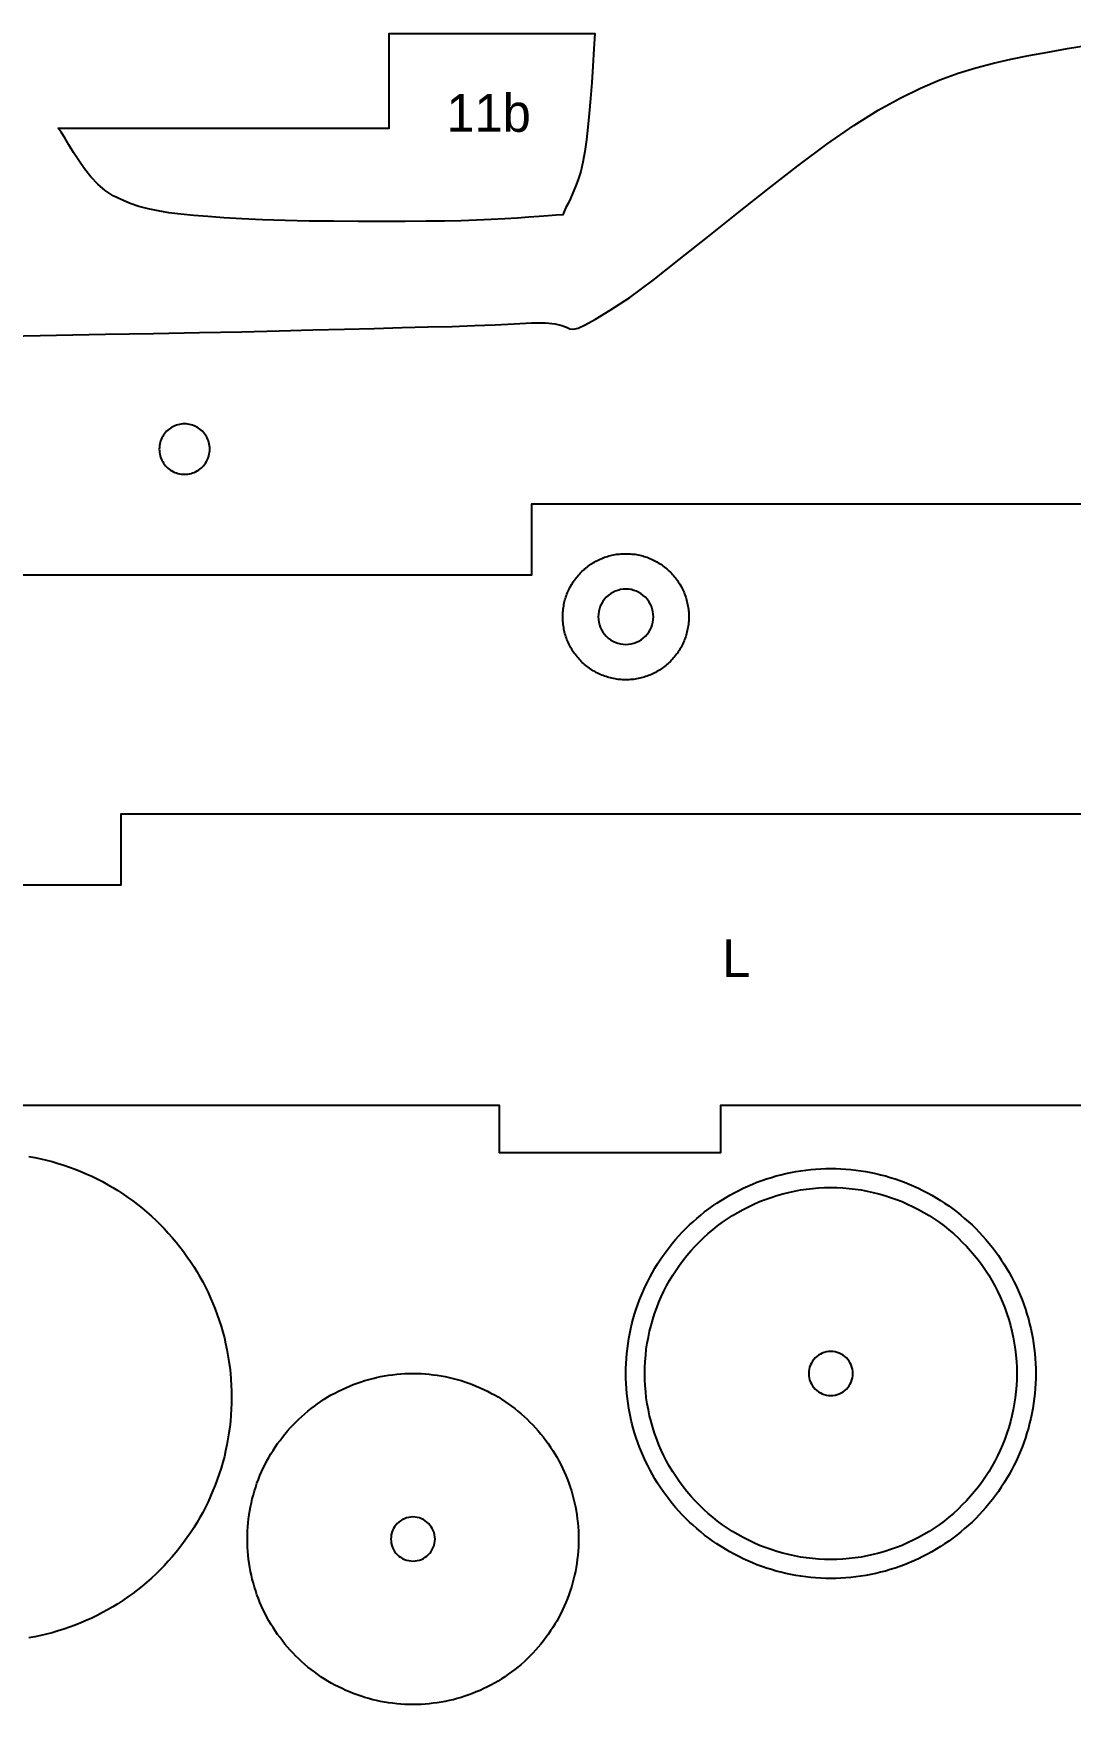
# Model space of a CAD drawing. Header units: metres. Extents: x 6 to 594, y 14 to 134.
# Drawn here: x 212.4 to 278.2, y 28 to 134 of the extents above; entities that cross this region are included whole.
import ezdxf
from ezdxf.enums import TextEntityAlignment as Align

# ---------------------------------------------------------------- set-up
doc = ezdxf.new("R2010")
doc.units = ezdxf.units.M
for name, color, linetype in [('CORTAR', 1, 'Continuous'), ('GRABAR', 5, 'Continuous'), ('GRABAR_RELLENO', 4, 'Continuous')]:
    doc.layers.add(name, color=color, linetype=linetype)

msp = doc.modelspace()

# ---------------------------------------------------------------- linework, layer by layer
at = {"layer": 'CORTAR'}
for points in [[(247.68, 128.93), (247.6, 128.05), (247.5, 127.24), (247.4, 126.5), (247.28, 125.84), (247.14, 125.25), (246.98, 124.73), (246.82, 124.28), (246.65, 123.88), (246.49, 123.52), (246.34, 123.22), (246.2, 122.95), (246.09, 122.71), (246, 122.5), (245.58, 122.47), (245.08, 122.44), (244.51, 122.39), (243.85, 122.34), (243.12, 122.29), (242.33, 122.24), (241.46, 122.19), (240.54, 122.15), (239.55, 122.12), (238.5, 122.1), (237.33, 122.09), (236, 122.08), (234.56, 122.08), (233.03, 122.08), (231.47, 122.09), (229.91, 122.1), (228.39, 122.13), (226.96, 122.17), (225.65, 122.23), (224.5, 122.3), (223.5, 122.38), (222.6, 122.46), (221.78, 122.54), (221.03, 122.63), (220.34, 122.74), (219.71, 122.87), (219.12, 123.03), (218.56, 123.22), (218.03, 123.44), (217.5, 123.7), (216.99, 124.03), (216.52, 124.44), (216.08, 124.91), (215.68, 125.42), (215.31, 125.94), (214.98, 126.45), (214.68, 126.93), (214.42, 127.37), (214.19, 127.73), (214, 128), (235, 128), (235, 134), (248.04, 134), (247.98, 133.02), (247.91, 131.92), (247.84, 130.88), (247.76, 129.88), (247.68, 128.93)], [(223.61, 107.74), (223.6, 107.84), (223.58, 107.95), (223.56, 108.05), (223.53, 108.15), (223.49, 108.25), (223.45, 108.34), (223.4, 108.44), (223.34, 108.52), (223.28, 108.61), (223.22, 108.69), (223.15, 108.77), (223.07, 108.84), (222.99, 108.9), (222.9, 108.97), (222.81, 109.02), (222.72, 109.07), (222.63, 109.11), (222.53, 109.15), (222.43, 109.18), (222.33, 109.2), (222.22, 109.22), (222.12, 109.23), (222.01, 109.24), (221.91, 109.23), (221.81, 109.22), (221.7, 109.2), (221.6, 109.18), (221.5, 109.15), (221.4, 109.11), (221.31, 109.07), (221.21, 109.02), (221.13, 108.97), (221.04, 108.9), (220.96, 108.84), (220.88, 108.77), (220.81, 108.69), (220.74, 108.61), (220.68, 108.52), (220.63, 108.44), (220.58, 108.34), (220.54, 108.25), (220.5, 108.15), (220.47, 108.05), (220.44, 107.95), (220.43, 107.84), (220.42, 107.74), (220.41, 107.64), (220.42, 107.53), (220.43, 107.43), (220.44, 107.32), (220.47, 107.22), (220.5, 107.12), (220.54, 107.02), (220.58, 106.93), (220.63, 106.84), (220.68, 106.75), (220.74, 106.66), (220.81, 106.58), (220.88, 106.5), (220.96, 106.43), (221.04, 106.37), (221.13, 106.3), (221.21, 106.25), (221.31, 106.2), (221.4, 106.16), (221.5, 106.12), (221.6, 106.09), (221.7, 106.07), (221.81, 106.05), (221.91, 106.04), (222.01, 106.04), (222.12, 106.04), (222.22, 106.05), (222.33, 106.07), (222.43, 106.09), (222.53, 106.12), (222.63, 106.16), (222.72, 106.2), (222.81, 106.25), (222.9, 106.3), (222.99, 106.37), (223.07, 106.43), (223.15, 106.5), (223.22, 106.58), (223.28, 106.66), (223.34, 106.75), (223.4, 106.84), (223.45, 106.93), (223.49, 107.02), (223.53, 107.12), (223.56, 107.22), (223.58, 107.32), (223.6, 107.43), (223.61, 107.53), (223.61, 107.64), (223.61, 107.74)], [(254, 96.9), (254, 96.8), (253.99, 96.71), (253.98, 96.61), (253.97, 96.51), (253.96, 96.41), (253.94, 96.32), (253.92, 96.22), (253.9, 96.12), (253.88, 96.03), (253.86, 95.93), (253.83, 95.84), (253.8, 95.75), (253.77, 95.65), (253.73, 95.56), (253.7, 95.47), (253.66, 95.38), (253.62, 95.29), (253.57, 95.2), (253.53, 95.11), (253.48, 95.03), (253.43, 94.94), (253.38, 94.86), (253.33, 94.78), (253.27, 94.7), (253.21, 94.62), (253.15, 94.54), (253.09, 94.46), (253.03, 94.39), (252.96, 94.31), (252.9, 94.24), (252.83, 94.17), (252.76, 94.1), (252.69, 94.04), (252.61, 93.97), (252.54, 93.91), (252.46, 93.85), (252.38, 93.79), (252.3, 93.73), (252.22, 93.67), (252.14, 93.62), (252.06, 93.57), (251.97, 93.52), (251.89, 93.47), (251.8, 93.43), (251.71, 93.38), (251.62, 93.34), (251.53, 93.3), (251.44, 93.27), (251.35, 93.23), (251.25, 93.2), (251.16, 93.17), (251.07, 93.14), (250.97, 93.12), (250.88, 93.1), (250.78, 93.08), (250.68, 93.06), (250.59, 93.04), (250.49, 93.03), (250.39, 93.02), (250.29, 93.01), (250.2, 93), (250.1, 93), (250, 93), (249.9, 93), (249.8, 93), (249.71, 93.01), (249.61, 93.02), (249.51, 93.03), (249.41, 93.04), (249.32, 93.06), (249.22, 93.08), (249.12, 93.1), (249.03, 93.12), (248.93, 93.14), (248.84, 93.17), (248.75, 93.2), (248.65, 93.23), (248.56, 93.27), (248.47, 93.3), (248.38, 93.34), (248.29, 93.38), (248.2, 93.43), (248.11, 93.47), (248.03, 93.52), (247.94, 93.57), (247.86, 93.62), (247.78, 93.67), (247.7, 93.73), (247.62, 93.79), (247.54, 93.85), (247.46, 93.91), (247.39, 93.97), (247.31, 94.04), (247.24, 94.1), (247.17, 94.17), (247.1, 94.24), (247.04, 94.31), (246.97, 94.39), (246.91, 94.46), (246.85, 94.54), (246.79, 94.62), (246.73, 94.7), (246.67, 94.78), (246.62, 94.86), (246.57, 94.94), (246.52, 95.03), (246.47, 95.11), (246.43, 95.2), (246.38, 95.29), (246.34, 95.38), (246.3, 95.47), (246.27, 95.56), (246.23, 95.65), (246.2, 95.75), (246.17, 95.84), (246.14, 95.93), (246.12, 96.03), (246.1, 96.12), (246.08, 96.22), (246.06, 96.32), (246.04, 96.41), (246.03, 96.51), (246.02, 96.61), (246.01, 96.71), (246, 96.8), (246, 96.9), (246, 97), (246, 97.1), (246, 97.2), (246.01, 97.29), (246.02, 97.39), (246.03, 97.49), (246.04, 97.59), (246.06, 97.68), (246.08, 97.78), (246.1, 97.88), (246.12, 97.97), (246.14, 98.07), (246.17, 98.16), (246.2, 98.25), (246.23, 98.35), (246.27, 98.44), (246.3, 98.53), (246.34, 98.62), (246.38, 98.71), (246.43, 98.8), (246.47, 98.89), (246.52, 98.97), (246.57, 99.06), (246.62, 99.14), (246.67, 99.22), (246.73, 99.3), (246.79, 99.38), (246.85, 99.46), (246.91, 99.54), (246.97, 99.61), (247.04, 99.69), (247.1, 99.76), (247.17, 99.83), (247.24, 99.9), (247.31, 99.96), (247.39, 100.03), (247.46, 100.09), (247.54, 100.15), (247.62, 100.21), (247.7, 100.27), (247.78, 100.33), (247.86, 100.38), (247.94, 100.43), (248.03, 100.48), (248.11, 100.53), (248.2, 100.57), (248.29, 100.62), (248.38, 100.66), (248.47, 100.7), (248.56, 100.73), (248.65, 100.77), (248.75, 100.8), (248.84, 100.83), (248.93, 100.86), (249.03, 100.88), (249.12, 100.9), (249.22, 100.92), (249.32, 100.94), (249.41, 100.96), (249.51, 100.97), (249.61, 100.98), (249.71, 100.99), (249.8, 101), (249.9, 101), (250, 101), (250.1, 101), (250.2, 101), (250.29, 100.99), (250.39, 100.98), (250.49, 100.97), (250.59, 100.96), (250.68, 100.94), (250.78, 100.92), (250.88, 100.9), (250.97, 100.88), (251.07, 100.86), (251.16, 100.83), (251.25, 100.8), (251.35, 100.77), (251.44, 100.73), (251.53, 100.7), (251.62, 100.66), (251.71, 100.62), (251.8, 100.57), (251.89, 100.53), (251.97, 100.48), (252.06, 100.43), (252.14, 100.38), (252.22, 100.33), (252.3, 100.27), (252.38, 100.21), (252.46, 100.15), (252.54, 100.09), (252.61, 100.03), (252.69, 99.96), (252.76, 99.9), (252.83, 99.83), (252.9, 99.76), (252.96, 99.69), (253.03, 99.61), (253.09, 99.54), (253.15, 99.46), (253.21, 99.38), (253.27, 99.3), (253.33, 99.22), (253.38, 99.14), (253.43, 99.06), (253.48, 98.97), (253.53, 98.89), (253.57, 98.8), (253.62, 98.71), (253.66, 98.62), (253.7, 98.53), (253.73, 98.44), (253.77, 98.35), (253.8, 98.25), (253.83, 98.16), (253.86, 98.07), (253.88, 97.97), (253.9, 97.88), (253.92, 97.78), (253.94, 97.68), (253.96, 97.59), (253.97, 97.49), (253.98, 97.39), (253.99, 97.29), (254, 97.2), (254, 97.1), (254, 97), (254, 96.9)], [(251.74, 97.17), (251.72, 97.34), (251.67, 97.51), (251.62, 97.67), (251.54, 97.82), (251.46, 97.97), (251.35, 98.11), (251.24, 98.24), (251.11, 98.35), (250.97, 98.46), (250.82, 98.54), (250.67, 98.62), (250.51, 98.67), (250.34, 98.72), (250.17, 98.74), (250, 98.75), (249.83, 98.74), (249.66, 98.72), (249.49, 98.67), (249.33, 98.62), (249.18, 98.54), (249.03, 98.46), (248.89, 98.35), (248.76, 98.24), (248.65, 98.11), (248.54, 97.97), (248.46, 97.82), (248.38, 97.67), (248.33, 97.51), (248.28, 97.34), (248.26, 97.17), (248.25, 97), (248.26, 96.83), (248.28, 96.66), (248.33, 96.49), (248.38, 96.33), (248.46, 96.18), (248.54, 96.03), (248.65, 95.89), (248.76, 95.76), (248.89, 95.65), (249.03, 95.54), (249.18, 95.46), (249.33, 95.38), (249.49, 95.33), (249.66, 95.28), (249.83, 95.26), (250, 95.25), (250.17, 95.26), (250.34, 95.28), (250.51, 95.33), (250.67, 95.38), (250.82, 95.46), (250.97, 95.54), (251.11, 95.65), (251.24, 95.76), (251.35, 95.89), (251.46, 96.03), (251.54, 96.18), (251.62, 96.33), (251.67, 96.49), (251.72, 96.66), (251.74, 96.83), (251.75, 97), (251.74, 97.17)], [(276, 48.68), (275.98, 48.36), (275.96, 48.04), (275.94, 47.73), (275.9, 47.41), (275.86, 47.09), (275.81, 46.78), (275.75, 46.46), (275.68, 46.15), (275.61, 45.84), (275.53, 45.53), (275.44, 45.23), (275.34, 44.92), (275.24, 44.62), (275.13, 44.32), (275.01, 44.03), (274.88, 43.73), (274.75, 43.44), (274.61, 43.16), (274.46, 42.87), (274.31, 42.59), (274.15, 42.32), (273.98, 42.05), (273.81, 41.78), (273.63, 41.51), (273.44, 41.26), (273.25, 41), (273.05, 40.75), (272.84, 40.51), (272.63, 40.27), (272.42, 40.04), (272.19, 39.81), (271.96, 39.58), (271.73, 39.37), (271.49, 39.16), (271.25, 38.95), (271, 38.75), (270.74, 38.56), (270.49, 38.37), (270.22, 38.19), (269.95, 38.02), (269.68, 37.85), (269.41, 37.69), (269.13, 37.54), (268.84, 37.39), (268.56, 37.25), (268.27, 37.12), (267.97, 36.99), (267.68, 36.87), (267.38, 36.76), (267.08, 36.66), (266.77, 36.56), (266.47, 36.47), (266.16, 36.39), (265.85, 36.32), (265.54, 36.25), (265.22, 36.19), (264.91, 36.14), (264.59, 36.1), (264.27, 36.06), (263.96, 36.04), (263.64, 36.02), (263.32, 36), (263, 36), (262.68, 36), (262.36, 36.02), (262.04, 36.04), (261.73, 36.06), (261.41, 36.1), (261.09, 36.14), (260.78, 36.19), (260.46, 36.25), (260.15, 36.32), (259.84, 36.39), (259.53, 36.47), (259.23, 36.56), (258.92, 36.66), (258.62, 36.76), (258.32, 36.87), (258.03, 36.99), (257.73, 37.12), (257.44, 37.25), (257.16, 37.39), (256.87, 37.54), (256.59, 37.69), (256.32, 37.85), (256.05, 38.02), (255.78, 38.19), (255.51, 38.37), (255.26, 38.56), (255, 38.75), (254.75, 38.95), (254.51, 39.16), (254.27, 39.37), (254.04, 39.58), (253.81, 39.81), (253.58, 40.04), (253.37, 40.27), (253.16, 40.51), (252.95, 40.75), (252.75, 41), (252.56, 41.26), (252.37, 41.51), (252.19, 41.78), (252.02, 42.05), (251.85, 42.32), (251.69, 42.59), (251.54, 42.87), (251.39, 43.16), (251.25, 43.44), (251.12, 43.73), (250.99, 44.03), (250.87, 44.32), (250.76, 44.62), (250.66, 44.92), (250.56, 45.23), (250.47, 45.53), (250.39, 45.84), (250.32, 46.15), (250.25, 46.46), (250.19, 46.78), (250.14, 47.09), (250.1, 47.41), (250.06, 47.73), (250.04, 48.04), (250.02, 48.36), (250, 48.68), (250, 49), (250, 49.32), (250.02, 49.64), (250.04, 49.96), (250.06, 50.27), (250.1, 50.59), (250.14, 50.91), (250.19, 51.22), (250.25, 51.54), (250.32, 51.85), (250.39, 52.16), (250.47, 52.47), (250.56, 52.77), (250.66, 53.08), (250.76, 53.38), (250.87, 53.68), (250.99, 53.97), (251.12, 54.27), (251.25, 54.56), (251.39, 54.84), (251.54, 55.13), (251.69, 55.41), (251.85, 55.68), (252.02, 55.95), (252.19, 56.22), (252.37, 56.49), (252.56, 56.74), (252.75, 57), (252.95, 57.25), (253.16, 57.49), (253.37, 57.73), (253.58, 57.96), (253.81, 58.19), (254.04, 58.42), (254.27, 58.63), (254.51, 58.84), (254.75, 59.05), (255, 59.25), (255.26, 59.44), (255.51, 59.63), (255.78, 59.81), (256.05, 59.98), (256.32, 60.15), (256.59, 60.31), (256.87, 60.46), (257.16, 60.61), (257.44, 60.75), (257.73, 60.88), (258.03, 61.01), (258.32, 61.13), (258.62, 61.24), (258.92, 61.34), (259.23, 61.44), (259.53, 61.53), (259.84, 61.61), (260.15, 61.68), (260.46, 61.75), (260.78, 61.81), (261.09, 61.86), (261.41, 61.9), (261.73, 61.94), (262.04, 61.96), (262.36, 61.98), (262.68, 62), (263, 62), (263.32, 62), (263.64, 61.98), (263.96, 61.96), (264.27, 61.94), (264.59, 61.9), (264.91, 61.86), (265.22, 61.81), (265.54, 61.75), (265.85, 61.68), (266.16, 61.61), (266.47, 61.53), (266.77, 61.44), (267.08, 61.34), (267.38, 61.24), (267.68, 61.13), (267.97, 61.01), (268.27, 60.88), (268.56, 60.75), (268.84, 60.61), (269.13, 60.46), (269.41, 60.31), (269.68, 60.15), (269.95, 59.98), (270.22, 59.81), (270.49, 59.63), (270.74, 59.44), (271, 59.25), (271.25, 59.05), (271.49, 58.84), (271.73, 58.63), (271.96, 58.42), (272.19, 58.19), (272.42, 57.96), (272.63, 57.73), (272.84, 57.49), (273.05, 57.25), (273.25, 57), (273.44, 56.74), (273.63, 56.49), (273.81, 56.22), (273.98, 55.95), (274.15, 55.68), (274.31, 55.41), (274.46, 55.13), (274.61, 54.84), (274.75, 54.56), (274.88, 54.27), (275.01, 53.97), (275.13, 53.68), (275.24, 53.38), (275.34, 53.08), (275.44, 52.77), (275.53, 52.47), (275.61, 52.16), (275.68, 51.85), (275.75, 51.54), (275.81, 51.22), (275.86, 50.91), (275.9, 50.59), (275.94, 50.27), (275.96, 49.96), (275.98, 49.64), (276, 49.32), (276, 49), (276, 48.68)], [(264.39, 49.14), (264.37, 49.27), (264.34, 49.41), (264.29, 49.54), (264.23, 49.66), (264.16, 49.78), (264.08, 49.89), (263.99, 49.99), (263.89, 50.08), (263.78, 50.16), (263.66, 50.23), (263.54, 50.29), (263.41, 50.34), (263.27, 50.37), (263.14, 50.39), (263, 50.4), (262.86, 50.39), (262.73, 50.37), (262.59, 50.34), (262.46, 50.29), (262.34, 50.23), (262.22, 50.16), (262.11, 50.08), (262.01, 49.99), (261.92, 49.89), (261.84, 49.78), (261.77, 49.66), (261.71, 49.54), (261.66, 49.41), (261.63, 49.27), (261.61, 49.14), (261.6, 49), (261.61, 48.86), (261.63, 48.73), (261.66, 48.59), (261.71, 48.46), (261.77, 48.34), (261.84, 48.22), (261.92, 48.11), (262.01, 48.01), (262.11, 47.92), (262.22, 47.84), (262.34, 47.77), (262.46, 47.71), (262.59, 47.66), (262.73, 47.63), (262.86, 47.61), (263, 47.6), (263.14, 47.61), (263.27, 47.63), (263.41, 47.66), (263.54, 47.71), (263.66, 47.77), (263.78, 47.84), (263.89, 47.92), (263.99, 48.01), (264.08, 48.11), (264.16, 48.22), (264.23, 48.34), (264.29, 48.46), (264.34, 48.59), (264.37, 48.73), (264.39, 48.86), (264.4, 49), (264.39, 49.14)], [(247, 38.24), (246.99, 37.98), (246.97, 37.73), (246.95, 37.47), (246.92, 37.21), (246.89, 36.96), (246.85, 36.7), (246.8, 36.45), (246.74, 36.2), (246.69, 35.95), (246.62, 35.7), (246.55, 35.45), (246.47, 35.21), (246.39, 34.96), (246.3, 34.72), (246.2, 34.48), (246.1, 34.24), (245.99, 34.01), (245.88, 33.78), (245.76, 33.55), (245.64, 33.32), (245.51, 33.1), (245.37, 32.88), (245.23, 32.67), (245.08, 32.45), (244.93, 32.25), (244.78, 32.04), (244.62, 31.84), (244.45, 31.64), (244.28, 31.45), (244.1, 31.26), (243.92, 31.08), (243.74, 30.9), (243.55, 30.72), (243.36, 30.55), (243.16, 30.38), (242.96, 30.22), (242.75, 30.07), (242.55, 29.92), (242.33, 29.77), (242.12, 29.63), (241.9, 29.49), (241.68, 29.36), (241.45, 29.24), (241.22, 29.12), (240.99, 29.01), (240.76, 28.9), (240.52, 28.8), (240.28, 28.7), (240.04, 28.61), (239.79, 28.53), (239.55, 28.45), (239.3, 28.38), (239.05, 28.31), (238.8, 28.26), (238.55, 28.2), (238.3, 28.15), (238.04, 28.11), (237.79, 28.08), (237.53, 28.05), (237.27, 28.03), (237.02, 28.01), (236.76, 28), (236.5, 28), (236.24, 28), (235.98, 28.01), (235.73, 28.03), (235.47, 28.05), (235.21, 28.08), (234.96, 28.11), (234.7, 28.15), (234.45, 28.2), (234.2, 28.26), (233.95, 28.31), (233.7, 28.38), (233.45, 28.45), (233.21, 28.53), (232.96, 28.61), (232.72, 28.7), (232.48, 28.8), (232.24, 28.9), (232.01, 29.01), (231.78, 29.12), (231.55, 29.24), (231.32, 29.36), (231.1, 29.49), (230.88, 29.63), (230.67, 29.77), (230.45, 29.92), (230.25, 30.07), (230.04, 30.22), (229.84, 30.38), (229.64, 30.55), (229.45, 30.72), (229.26, 30.9), (229.08, 31.08), (228.9, 31.26), (228.72, 31.45), (228.55, 31.64), (228.38, 31.84), (228.22, 32.04), (228.07, 32.25), (227.92, 32.45), (227.77, 32.67), (227.63, 32.88), (227.49, 33.1), (227.36, 33.32), (227.24, 33.55), (227.12, 33.78), (227.01, 34.01), (226.9, 34.24), (226.8, 34.48), (226.7, 34.72), (226.61, 34.96), (226.53, 35.21), (226.45, 35.45), (226.38, 35.7), (226.31, 35.95), (226.26, 36.2), (226.2, 36.45), (226.15, 36.7), (226.11, 36.96), (226.08, 37.21), (226.05, 37.47), (226.03, 37.73), (226.01, 37.98), (226, 38.24), (226, 38.5), (226, 38.76), (226.01, 39.02), (226.03, 39.27), (226.05, 39.53), (226.08, 39.79), (226.11, 40.04), (226.15, 40.3), (226.2, 40.55), (226.26, 40.8), (226.31, 41.05), (226.38, 41.3), (226.45, 41.55), (226.53, 41.79), (226.61, 42.04), (226.7, 42.28), (226.8, 42.52), (226.9, 42.76), (227.01, 42.99), (227.12, 43.22), (227.24, 43.45), (227.36, 43.68), (227.49, 43.9), (227.63, 44.12), (227.77, 44.33), (227.92, 44.55), (228.07, 44.75), (228.22, 44.96), (228.38, 45.16), (228.55, 45.36), (228.72, 45.55), (228.9, 45.74), (229.08, 45.92), (229.26, 46.1), (229.45, 46.28), (229.64, 46.45), (229.84, 46.62), (230.04, 46.78), (230.25, 46.93), (230.45, 47.08), (230.67, 47.23), (230.88, 47.37), (231.1, 47.51), (231.32, 47.64), (231.55, 47.76), (231.78, 47.88), (232.01, 47.99), (232.24, 48.1), (232.48, 48.2), (232.72, 48.3), (232.96, 48.39), (233.21, 48.47), (233.45, 48.55), (233.7, 48.62), (233.95, 48.69), (234.2, 48.74), (234.45, 48.8), (234.7, 48.85), (234.96, 48.89), (235.21, 48.92), (235.47, 48.95), (235.73, 48.97), (235.98, 48.99), (236.24, 49), (236.5, 49), (236.76, 49), (237.02, 48.99), (237.27, 48.97), (237.53, 48.95), (237.79, 48.92), (238.04, 48.89), (238.3, 48.85), (238.55, 48.8), (238.8, 48.74), (239.05, 48.69), (239.3, 48.62), (239.55, 48.55), (239.79, 48.47), (240.04, 48.39), (240.28, 48.3), (240.52, 48.2), (240.76, 48.1), (240.99, 47.99), (241.22, 47.88), (241.45, 47.76), (241.68, 47.64), (241.9, 47.51), (242.12, 47.37), (242.33, 47.23), (242.55, 47.08), (242.75, 46.93), (242.96, 46.78), (243.16, 46.62), (243.36, 46.45), (243.55, 46.28), (243.74, 46.1), (243.92, 45.92), (244.1, 45.74), (244.28, 45.55), (244.45, 45.36), (244.62, 45.16), (244.78, 44.96), (244.93, 44.75), (245.08, 44.55), (245.23, 44.33), (245.37, 44.12), (245.51, 43.9), (245.64, 43.68), (245.76, 43.45), (245.88, 43.22), (245.99, 42.99), (246.1, 42.76), (246.2, 42.52), (246.3, 42.28), (246.39, 42.04), (246.47, 41.79), (246.55, 41.55), (246.62, 41.3), (246.69, 41.05), (246.74, 40.8), (246.8, 40.55), (246.85, 40.3), (246.89, 40.04), (246.92, 39.79), (246.95, 39.53), (246.97, 39.27), (246.99, 39.02), (247, 38.76), (247, 38.5), (247, 38.24)], [(237.89, 38.64), (237.87, 38.77), (237.84, 38.91), (237.79, 39.04), (237.73, 39.16), (237.66, 39.28), (237.58, 39.39), (237.49, 39.49), (237.39, 39.58), (237.28, 39.66), (237.16, 39.73), (237.04, 39.79), (236.91, 39.84), (236.77, 39.87), (236.64, 39.89), (236.5, 39.9), (236.36, 39.89), (236.23, 39.87), (236.09, 39.84), (235.96, 39.79), (235.84, 39.73), (235.72, 39.66), (235.61, 39.58), (235.51, 39.49), (235.42, 39.39), (235.34, 39.28), (235.27, 39.16), (235.21, 39.04), (235.16, 38.91), (235.13, 38.77), (235.11, 38.64), (235.1, 38.5), (235.11, 38.36), (235.13, 38.23), (235.16, 38.09), (235.21, 37.96), (235.27, 37.84), (235.34, 37.72), (235.42, 37.61), (235.51, 37.51), (235.61, 37.42), (235.72, 37.34), (235.84, 37.27), (235.96, 37.21), (236.09, 37.16), (236.23, 37.13), (236.36, 37.11), (236.5, 37.1), (236.64, 37.11), (236.77, 37.13), (236.91, 37.16), (237.04, 37.21), (237.16, 37.27), (237.28, 37.34), (237.39, 37.42), (237.49, 37.51), (237.58, 37.61), (237.66, 37.72), (237.73, 37.84), (237.79, 37.96), (237.84, 38.09), (237.87, 38.23), (237.89, 38.36), (237.9, 38.5), (237.89, 38.64)]]:
    msp.add_lwpolyline(points, close=True, dxfattribs=at)
for points in [[(210.78, 114.8), (213.89, 114.87), (217.01, 114.92), (220.05, 114.97), (222.96, 115.03), (225.64, 115.08), (228.01, 115.14), (230.15, 115.19), (232.16, 115.24), (234.04, 115.29), (235.81, 115.34), (237.45, 115.38), (238.98, 115.42), (240.4, 115.47), (241.71, 115.52), (242.91, 115.57), (244.01, 115.64), (244.91, 115.65), (245.53, 115.59), (245.94, 115.48), (246.23, 115.36), (246.45, 115.27), (246.68, 115.24), (246.98, 115.31), (247.42, 115.51), (248.08, 115.87), (249.01, 116.44), (250.25, 117.26), (251.73, 118.35), (253.39, 119.65), (255.19, 121.08), (257.08, 122.59), (259, 124.12), (260.9, 125.6), (262.74, 126.97), (264.46, 128.17), (266.01, 129.14), (267.41, 129.9), (268.7, 130.53), (269.92, 131.05), (271.08, 131.47), (272.2, 131.82), (273.31, 132.11), (274.42, 132.36), (275.57, 132.59), (276.76, 132.81), (278.01, 133.04), (279.33, 133.25)], [(324.01, 104.14), (244.01, 104.14), (244.01, 99.64), (207.51, 99.64)], [(298, 66), (256, 66), (256, 63), (242, 63), (242, 66), (218, 66), (200, 66), (200, 63), (190, 63), (190, 66), (182, 66), (182, 80), (218, 80), (218, 84.5), (298, 84.5)], [(212.15, 62.77), (212.52, 62.7), (212.9, 62.62), (213.27, 62.54), (213.63, 62.44), (214, 62.33), (214.36, 62.22), (214.72, 62.09), (215.08, 61.96), (215.43, 61.82), (215.78, 61.67), (216.13, 61.51), (216.47, 61.34), (216.81, 61.17), (217.14, 60.99), (217.47, 60.79), (217.79, 60.6), (218.11, 60.39), (218.43, 60.17), (218.73, 59.95), (219.04, 59.72), (219.33, 59.48), (219.62, 59.24), (219.91, 58.98), (220.19, 58.73), (220.46, 58.46), (220.73, 58.19), (220.98, 57.91), (221.24, 57.62), (221.48, 57.33), (221.72, 57.04), (221.95, 56.73), (222.17, 56.43), (222.39, 56.11), (222.6, 55.79), (222.79, 55.47), (222.99, 55.14), (223.17, 54.81), (223.34, 54.47), (223.51, 54.13), (223.67, 53.78), (223.82, 53.43), (223.96, 53.08), (224.09, 52.72), (224.22, 52.36), (224.33, 52), (224.44, 51.63), (224.54, 51.27), (224.62, 50.9), (224.7, 50.52), (224.77, 50.15), (224.83, 49.77), (224.88, 49.4), (224.93, 49.02), (224.96, 48.64), (224.98, 48.26), (225, 47.88), (225, 47.5), (225, 47.12), (225, 47.12), (224.98, 46.74), (224.96, 46.36), (224.93, 45.98), (224.88, 45.6), (224.83, 45.23), (224.77, 44.85), (224.7, 44.48), (224.62, 44.1), (224.54, 43.73), (224.44, 43.37), (224.33, 43), (224.22, 42.64), (224.09, 42.28), (223.96, 41.92), (223.82, 41.57), (223.67, 41.22), (223.51, 40.87), (223.34, 40.53), (223.17, 40.19), (222.99, 39.86), (222.79, 39.53), (222.6, 39.21), (222.39, 38.89), (222.17, 38.57), (221.95, 38.27), (221.72, 37.96), (221.48, 37.67), (221.24, 37.38), (220.98, 37.09), (220.73, 36.81), (220.46, 36.54), (220.19, 36.27), (219.91, 36.02), (219.62, 35.76), (219.33, 35.52), (219.04, 35.28), (218.73, 35.05), (218.43, 34.83), (218.11, 34.61), (217.79, 34.4), (217.47, 34.21), (217.14, 34.01), (216.81, 33.83), (216.47, 33.66), (216.13, 33.49), (215.78, 33.33), (215.43, 33.18), (215.08, 33.04), (214.72, 32.91), (214.36, 32.78), (214, 32.67), (213.63, 32.56), (213.27, 32.46), (212.9, 32.38), (212.52, 32.3), (212.15, 32.23)]]:
    msp.add_lwpolyline(points, dxfattribs=at)
at = {"layer": 'GRABAR_RELLENO'}
msp.add_lwpolyline([(274.8, 49), (274.79, 48.61), (274.77, 48.23), (274.74, 47.84), (274.7, 47.46), (274.64, 47.08), (274.57, 46.7), (274.49, 46.32), (274.4, 45.95), (274.29, 45.57), (274.17, 45.21), (274.04, 44.84), (273.9, 44.48), (273.75, 44.13), (273.58, 43.78), (273.41, 43.44), (273.22, 43.1), (273.02, 42.77), (272.81, 42.44), (272.59, 42.13), (272.36, 41.82), (272.12, 41.51), (271.87, 41.22), (271.61, 40.93), (271.34, 40.66), (271.07, 40.39), (270.78, 40.13), (270.49, 39.88), (270.18, 39.64), (269.87, 39.41), (269.56, 39.19), (269.23, 38.98), (268.9, 38.78), (268.56, 38.59), (268.22, 38.42), (267.87, 38.25), (267.52, 38.1), (267.16, 37.96), (266.79, 37.83), (266.43, 37.71), (266.05, 37.6), (265.68, 37.51), (265.3, 37.43), (264.92, 37.36), (264.54, 37.3), (264.16, 37.26), (263.77, 37.23), (263.39, 37.21), (263, 37.2), (262.61, 37.21), (262.23, 37.23), (261.84, 37.26), (261.46, 37.3), (261.08, 37.36), (260.7, 37.43), (260.32, 37.51), (259.95, 37.6), (259.57, 37.71), (259.21, 37.83), (258.84, 37.96), (258.48, 38.1), (258.13, 38.25), (257.78, 38.42), (257.44, 38.59), (257.1, 38.78), (256.77, 38.98), (256.44, 39.19), (256.13, 39.41), (255.82, 39.64), (255.51, 39.88), (255.22, 40.13), (254.93, 40.39), (254.66, 40.66), (254.39, 40.93), (254.13, 41.22), (253.88, 41.51), (253.64, 41.82), (253.41, 42.13), (253.19, 42.44), (252.98, 42.77), (252.78, 43.1), (252.59, 43.44), (252.42, 43.78), (252.25, 44.13), (252.1, 44.48), (251.96, 44.84), (251.83, 45.21), (251.71, 45.57), (251.6, 45.95), (251.51, 46.32), (251.43, 46.7), (251.36, 47.08), (251.3, 47.46), (251.26, 47.84), (251.23, 48.23), (251.21, 48.61), (251.2, 49), (251.21, 49.39), (251.23, 49.77), (251.26, 50.16), (251.3, 50.54), (251.36, 50.92), (251.43, 51.3), (251.51, 51.68), (251.6, 52.05), (251.71, 52.43), (251.83, 52.79), (251.96, 53.16), (252.1, 53.52), (252.25, 53.87), (252.42, 54.22), (252.59, 54.56), (252.78, 54.9), (252.98, 55.23), (253.19, 55.56), (253.41, 55.87), (253.64, 56.18), (253.88, 56.49), (254.13, 56.78), (254.39, 57.07), (254.66, 57.34), (254.93, 57.61), (255.22, 57.87), (255.51, 58.12), (255.82, 58.36), (256.13, 58.59), (256.44, 58.81), (256.77, 59.02), (257.1, 59.22), (257.44, 59.41), (257.78, 59.58), (258.13, 59.75), (258.48, 59.9), (258.84, 60.04), (259.21, 60.17), (259.57, 60.29), (259.95, 60.4), (260.32, 60.49), (260.7, 60.57), (261.08, 60.64), (261.46, 60.7), (261.84, 60.74), (262.23, 60.77), (262.61, 60.79), (263, 60.8), (263.39, 60.79), (263.77, 60.77), (264.16, 60.74), (264.54, 60.7), (264.92, 60.64), (265.3, 60.57), (265.68, 60.49), (266.05, 60.4), (266.43, 60.29), (266.79, 60.17), (267.16, 60.04), (267.52, 59.9), (267.87, 59.75), (268.22, 59.58), (268.56, 59.41), (268.9, 59.22), (269.23, 59.02), (269.56, 58.81), (269.87, 58.59), (270.18, 58.36), (270.49, 58.12), (270.78, 57.87), (271.07, 57.61), (271.34, 57.34), (271.61, 57.07), (271.87, 56.78), (272.12, 56.49), (272.36, 56.18), (272.59, 55.87), (272.81, 55.56), (273.02, 55.23), (273.22, 54.9), (273.41, 54.56), (273.58, 54.22), (273.75, 53.87), (273.9, 53.52), (274.04, 53.16), (274.17, 52.79), (274.29, 52.43), (274.4, 52.05), (274.49, 51.68), (274.57, 51.3), (274.64, 50.92), (274.7, 50.54), (274.74, 50.16), (274.77, 49.77), (274.79, 49.39), (274.8, 49)], close=True, dxfattribs=at)

# ---------------------------------------------------------------- texts
at = {"layer": 'GRABAR'}
for s, p in [('11b', (241.3, 127.04)), ('L', (257, 73.42))]:
    msp.add_text(s, height=2.4, dxfattribs=at).set_placement(p, align=Align.BOTTOM_CENTER)

doc.saveas('drawing.dxf')
